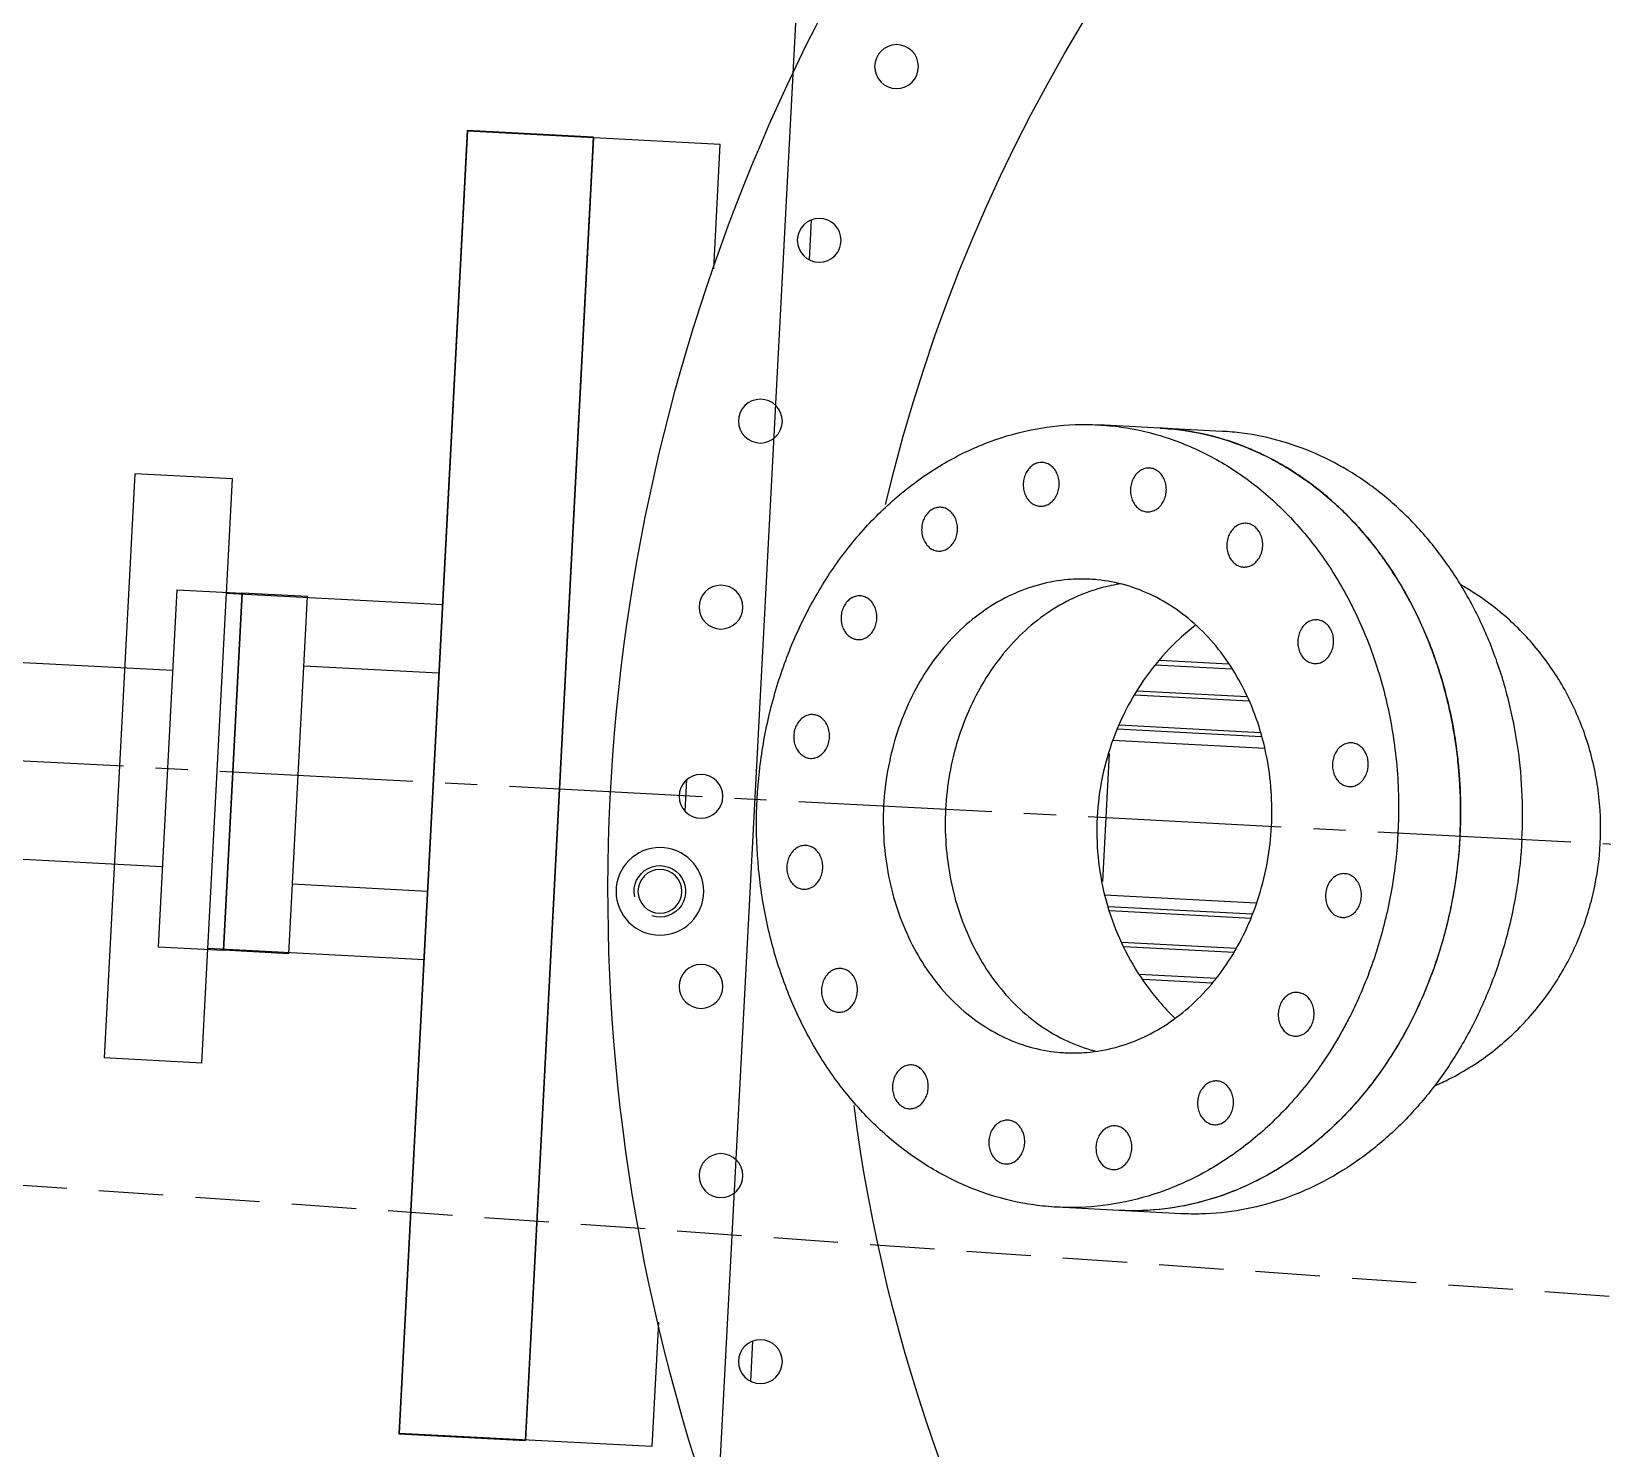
# Model space of a CAD drawing. Extents: x -50 to 48714, y -13211 to 6743.
# Drawn here: x 23704.2 to 24009.1, y -484.7 to -209.8 of the extents above; entities that cross this region are included whole.
import ezdxf

# ---------------------------------------------------------------- set-up
doc = ezdxf.new("R2010")
doc.units = 0
doc.header["$LTSCALE"] = 50
doc.linetypes.add('UE46_01$0$GESTRICHELT2', pattern=[0.375, 0.25, -0.125])
doc.linetypes.add('UE46_01$0$MITTE2', pattern=[1.125, 0.75, -0.125, 0.125, -0.125])
doc.layers.get('0').update_dxf_attribs({"linetype": 'CONTINUOUS'})
for name, color, linetype in [('UE46_01$0$BETON', 9, 'CONTINUOUS'), ('UE46_01$0$MITTE2', 5, 'UE46_01$0$MITTE2'), ('UE46_01$0$TEXT', 2, 'CONTINUOUS'), ('UE46_01$0$VERDECKT2', 7, 'UE46_01$0$GESTRICHELT2')]:
    doc.layers.add(name, color=color, linetype=linetype)
doc.styles.add('UE46_01$0$STANDARD_H15', font='isocp.shx', dxfattribs={"height": 15})

# ---------------------------------------------------------------- blocks, each defined once
blk = doc.blocks.new('UE46_01$0$GK_UE46PGM_O')
for p, q in [((409.3999999999994, 126.4999999999998), (458.4999999999991, 126.4999999999998)), ((409.3999999999994, 102.2991894234997), (409.3999999999994, 126.4995920709998)), ((433.9999999999998, 126.4999999999998), (433.9999999999998, -126.4999999999998)), ((458.4999999999991, 126.4999999999998), (458.4999999999991, -126.4999999999998)), ((390.9999999999991, 112.7706721474999), (390.9999999999991, 105.0863088870005)), ((309.2415141764991, 76.00000000000023), (333.3317245029991, 76.00000000000023)), ((500.4999999999995, -56.74999999999955), (500.4999999999995, 56.74999999999955)), ((500.4999999999995, 56.74999999999955), (519.4999999999995, 56.74999999999955)), ((519.4999999999995, 56.74999999999955), (519.4999999999995, -56.74999999999955)), ((458.4999999999991, 34.50000000000045), (500.4999999999995, 34.50000000000045)), ((318.9871616639994, 31.00000000000023), (305.6108608674992, 31.00000000000023)), ((304.9059235329992, 30), (319.8126008604993, 30)), ((301.7188164099991, 24.80000000000018), (323.0279531559995, 24.80000000000018)), ((301.3070505349992, 23.99999999999977), (323.5013633209996, 23.99999999999977)), ((298.4826071839996, 17.20000000000027), (326.4621367969994, 17.20000000000027)), ((298.7685210904999, 17.99999999999955), (326.1428547049991, 17.99999999999955)), ((297.7229363840001, 15), (327.2729957249999, 15)), ((327.8639773684995, 12.42937153799971), (327.8639773684995, -12.46443029050056)), ((409.3999999999994, -3.075498765000475), (409.3999999999994, 3.07549876549956)), ((327.2863968389993, -15), (297.8216167095002, -15)), ((326.458636724999, -17.20000000000027), (298.4522108434999, -17.20000000000027)), ((326.1441549705, -17.99999999999955), (298.681517801499, -17.99999999999955)), ((323.4847567750001, -23.99999999999977), (301.2213311154994, -23.99999999999977)), ((323.0193485654991, -24.80000000000018), (301.6237192024994, -24.80000000000018)), ((319.7822937565002, -30), (304.767440155, -30)), ((305.5854718404998, -31.00000000000023), (318.9703052015, -31.00000000000023)), ((458.4999999999991, -34.50000000000045), (500.4999999999995, -34.50000000000045)), ((500.4999999999995, -56.74999999999955), (519.4999999999995, -56.74999999999943)), ((309.2415141764991, -76.00000000000023), (333.3317245029991, -76.00000000000023)), ((409.3999999999994, -102.2991894229995), (409.3999999999994, -126.4995920709998)), ((390.9999999999991, -105.0863088865003), (390.9999999999991, -112.7706721474999)), ((409.3999999999994, -126.4999999999998), (458.4999999999991, -126.4999999999998))]:
    blk.add_line(p, q)
for centre, radius in [((376.0247738189992, 143.3746666845003), 4.25), ((389.2474219939993, 108.9284905174999), 4.25), ((398.7970292584987, 73.28887101350017), 4.25), ((404.5689681174986, 36.84628330199996), 4.25), ((406.4999999999986, 1.13686837721616e-13), 4.25), ((413.5066325114985, -18.84094424700027), 8.5), ((413.5066325114985, -18.84094424700027), 4.25), ((404.5689681174986, -36.84628330149951), 4.25), ((398.7970292584987, -73.28887101299972), 4.25), ((389.2474219939993, -108.9284905170006), 4.25)]:
    blk.add_circle(centre, radius)
for centre, radius, start, end in [((53.99999999999864, 1.13686837721616e-13), 370, 81.45067823470642, 61.97193284719486), ((53.99999999999864, 1.13686837721616e-13), 325, 10.3501359534026, 235.0113473963047), ((413.5066325114985, -18.84094424700027), 5, 344.9999999999992, 284.9999999999944), ((53.99999999999864, 1.13686837721616e-13), 325, 249.6904318962056, 349.6498640465974)]:
    blk.add_arc(centre, radius, start, end)
for points, start_tangent, end_tangent in [([(246.9859588104996, 0), (247.4768624590001, 9.525325751000082), (248.9418315619992, 18.9004314244994), (251.3577626810006, 27.97746600449955), (254.686555139499, 36.6132792320002), (258.8757118909994, 44.67167917449956), (263.8591674319991, 52.02558005099945), (269.5583296909995, 58.5590064509995), (275.8833194749991, 64.16892233849921), (282.7343879164996, 68.76685598749987), (290.0034895739996, 72.28029523849955), (297.5759863714998, 74.65383105550018), (305.3324555115, 75.85003136099999), (309.2415141764991, 75.99984513399932)], (6.123031769111886e-17, 1), (1, -6.123031769111886e-17)), ([(321.2866193394998, 75.99973844000033), (316.845358869999, 75.8063607104998), (308.0532491869994, 74.26316181400011), (299.5305327579995, 71.20817910000028), (291.4507075129991, 66.70360320749978), (283.9782553925002, 60.84113431050014), (277.2652939739996, 53.74011537050023)], (-0.9999999999999912, 1.323059043030468e-07), (-0.633687274221881, -0.7735893215972172)), ([(333.3317245029989, 75.99973844000033), (328.8904640334999, 75.8063607104998), (320.0983543504994, 74.26316181400011), (311.5756379214995, 71.20817910000028), (303.4958126759998, 66.70360320749978), (296.0233605559993, 60.84113431050014), (289.3103991369994, 53.74011537050023)], (-0.9999999999999912, 1.323059043030468e-07), (-0.633687274221881, -0.7735893215972172)), ([(300.6563200694995, 71.70575135649983), (302.0485947374996, 72.28029523849955), (305.7704456319993, 73.60157089599966)], (0.9190665777070778, 0.3941023036494459), (0.9540231148467886, 0.2997330417855723)), ([(305.7704456319993, 73.60157089599966), (308.769609129999, 74.44800788349994)], (0.9540231148425545, 0.2997330417990489), (0.9700054997375166, 0.243082970359856)), ([(308.769609129999, 74.44800788349994), (309.6210915349989, 74.65383105550018), (315.0269825540004, 75.61475143500047)], (0.9700054997482469, 0.2430829703170383), (0.992469352433865, 0.1224932017685249)), ([(315.0269825540004, 75.61475143500047), (317.1908994269993, 75.83535053249989)], (0.9924693524429862, 0.1224932016946249), (0.9967757089252092, 0.08023830816166971)), ([(317.1908994269993, 75.83535053249989), (317.3775606744989, 75.85003136099999), (321.2866193394998, 75.99984513399932)], (0.9967757089286228, 0.08023830811926146), (1, -6.123031769111886e-17)), ([(377.3530498689993, -53.74011537000001), (383.1698640499994, -45.54510265450062), (387.9721174315005, -36.42292299050041), (391.6620499829992, -26.55927764949979), (394.1645453179995, -16.15496200599978), (395.4286598490003, -5.421777922999809), (395.4286598490003, 5.421777923500031), (394.1645453179995, 16.15496200599978), (391.6620499829992, 26.55927765000001), (387.9721174315005, 36.4229229909995), (383.1698640499994, 45.54510265499971), (377.3530498689993, 53.74011537050023), (370.6400884500003, 60.84113431050014), (363.1676363299998, 66.70360320749978), (355.0878110844992, 71.20817910000028), (346.5650946555002, 74.26316181400011), (337.7729849724997, 75.8063607104998), (333.3317245029989, 75.99973844000033)], (0.6336872742239259, 0.7735893215955421), (-0.9999999999999912, 1.32309367507495e-07)), ([(292.8946358304997, 67.63627287499958), (294.7794930799996, 68.76685598749987), (297.5143617724993, 70.24096408850028)], (0.8477627520869381, 0.5303756368593686), (0.8928667637765327, 0.4503209323840296)), ([(297.5143617724993, 70.24096408850028), (300.6563200694995, 71.70575135649983)], (0.8928667637544914, 0.4503209324277317), (0.9190665777043748, 0.3941023036557493)), ([(289.8767291499994, 65.61782912449985), (292.8946358304997, 67.63627287499958)], (0.8140952664457962, 0.5807313467951838), (0.8477627520561656, 0.5303756369085558)), ([(320.4584730084994, 66.90336483849933), (321.1794937669988, 67.57876898449922), (322.0191402239993, 68.00334578000047), (322.9201918610001, 68.14816101850056)], (0.6336872743093056, 0.7735893215256031), (0.9999999992426666, 3.891872137622406e-05)), ([(322.9201918610001, 68.14816101850056), (323.8212434979991, 68.00334578000047), (324.6608899549997, 67.57876898449922), (325.3819107139993, 66.90336483849933), (325.9351694005004, 66.02316101849965), (326.2829623509992, 64.99814195999988), (326.4015880494994, 63.89816101849988), (326.2829623509992, 62.79818007699987), (325.9351694005004, 61.7731610185001), (325.3819107139993, 60.89295719850043)], (0.9999999992426675, 3.891869892377498e-05), (-0.633687274221821, -0.7735893215972662)), ([(341.2815382924996, 66.90336483849933), (342.0025590509999, 67.57876898449922), (342.8422055079996, 68.00334578000047), (343.7432571449995, 68.14816101850056)], (0.6336872743093056, 0.7735893215256031), (0.9999999992426666, 3.891872137622406e-05)), ([(343.7432571449995, 68.14816101850056), (344.6443087820003, 68.00334578000047), (345.483955238999, 67.57876898449922), (346.2049759974993, 66.90336483849933), (346.7582346844997, 66.02316101849965), (347.1060276345002, 64.99814195999988), (347.2246533329994, 63.89816101849988), (347.1060276345002, 62.79818007699987), (346.7582346844997, 61.7731610185001), (346.2049759974993, 60.89295719850043)], (0.9999999992426675, 3.891869892377498e-05), (-0.633687274221821, -0.7735893215972662)), ([(285.6124343709994, 62.28468500400027), (287.9284246385, 64.16892233849921), (289.8767291499994, 65.61782912449985)], (0.7605865088733565, 0.64923659979998), (0.8140952664153501, 0.5807313468378645)), ([(322.9201918610001, 59.6481610184992), (322.0191402239993, 59.79297625699928), (321.1794937669988, 60.21755305250053), (320.4584730084994, 60.89295719850043), (319.9052143214999, 61.7731610185001), (319.5574213714995, 62.79818007699987), (319.4387956729993, 63.89816101849988), (319.5574213714995, 64.99814195999988), (319.9052143214999, 66.02316101849965), (320.4584730084994, 66.90336483849933)], (-0.9999999992426675, -3.891869892377498e-05), (0.633687274221821, 0.7735893215972662)), ([(343.7432571449995, 59.6481610184992), (342.8422055079996, 59.79297625699928), (342.0025590509999, 60.21755305250053), (341.2815382924996, 60.89295719850043), (340.7282796054992, 61.7731610185001), (340.3804866549985, 62.79818007699987), (340.2618609569995, 63.89816101849988), (340.3804866549985, 64.99814195999988), (340.7282796054992, 66.02316101849965), (341.2815382924996, 66.90336483849933)], (-0.9999999992426675, -3.891869892377498e-05), (0.633687274221821, 0.7735893215972662)), ([(282.8856586500001, 59.8194246489993), (285.6124343709994, 62.28468500400027)], (0.7225897772080293, 0.6912770890709822), (0.7605865088885931, 0.6492365997821303)), ([(278.906347899499, 55.6714106109996), (281.6034348544995, 58.5590064509995), (282.8856586500001, 59.8194246489993)], (0.6612369038596546, 0.7501771503945571), (0.7225897772196908, 0.6912770890587926)), ([(301.2204691884995, 57.17544906199919), (301.9414899469998, 57.85085320800022), (302.7811364039994, 58.27543000350033), (303.6821880409993, 58.4202452415002)], (0.6336872743093056, 0.7735893215256031), (0.9999999992426666, 3.891872137622406e-05)), ([(303.6821880409993, 58.4202452415002), (304.5832396779992, 58.27543000350033), (305.4228861355, 57.85085320800022), (306.1439068939985, 57.17544906199919), (306.6971655809998, 56.29524524149929), (307.0449585309993, 55.27022618349974), (307.1635842294995, 54.17024524149952), (307.0449585309993, 53.07026429999951), (306.6971655809998, 52.04524524149974), (306.1439068939985, 51.16504142150006)], (0.9999999992426675, 3.891869892377498e-05), (-0.633687274221821, -0.7735893215972662)), ([(325.3819107139993, 60.89295719850043), (324.6608899549997, 60.21755305250053), (323.8212434979991, 59.79297625699928), (322.9201918610001, 59.6481610184992)], (-0.6336872743093056, -0.7735893215256031), (-0.9999999992426666, -3.891872137622406e-05)), ([(346.2049759974993, 60.89295719850043), (345.483955238999, 60.21755305250053), (344.6443087820003, 59.79297625699928), (343.7432571449995, 59.6481610184992)], (-0.6336872743093056, -0.7735893215256031), (-0.9999999992426666, -3.891872137622406e-05)), ([(360.5195421119993, 57.17544906199919), (361.2405628709998, 57.85085320800022), (362.0802093279995, 58.27543000350033), (362.9812609649994, 58.4202452415002)], (0.6336872743093056, 0.7735893215256031), (0.9999999992426666, 3.891872137622406e-05)), ([(362.9812609649994, 58.4202452415002), (363.8823126020002, 58.27543000350033), (364.7219590589998, 57.85085320800022), (365.4429798175001, 57.17544906199919), (365.9962385044987, 56.29524524149929), (366.3440314544991, 55.27022618349974), (366.4626571529993, 54.17024524149952), (366.3440314544991, 53.07026429999951), (365.9962385044987, 52.04524524149974), (365.4429798175001, 51.16504142150006)], (0.9999999992426675, 3.891869892377498e-05), (-0.633687274221821, -0.7735893215972662)), ([(277.2633097904995, 53.73767283349935), (278.906347899499, 55.6714106109996)], (0.6336559399613257, 0.7736149880604232), (0.6612369039209344, 0.7501771503405426)), ([(303.6821880409993, 49.92024524149997), (302.7811364039994, 50.06506048000006), (301.9414899469998, 50.48963727550017), (301.2204691884995, 51.16504142150006), (300.6672105014991, 52.04524524149974), (300.3194175515005, 53.07026429999951), (300.2007918530003, 54.17024524149952), (300.3194175515005, 55.27022618349974), (300.6672105014991, 56.29524524149929), (301.2204691884995, 57.17544906199919)], (-0.9999999992426675, -3.891869892377498e-05), (0.633687274221821, 0.7735893215972662)), ([(362.9812609649994, 49.92024524149997), (362.0802093279995, 50.06506048000006), (361.2405628709998, 50.48963727550017), (360.5195421119993, 51.16504142150006), (359.9662834254991, 52.04524524149974), (359.6184904749994, 53.07026429999951), (359.4998647765001, 54.17024524149952), (359.6184904749994, 55.27022618349974), (359.9662834254991, 56.29524524149929), (360.5195421119993, 57.17544906199919)], (-0.9999999992426675, -3.891869892377498e-05), (0.633687274221821, 0.7735893215972662)), ([(277.2652939739996, 53.74011537050023), (271.4484797925002, 45.54510265499971), (266.646226411, 36.4229229909995), (264.8070633229995, 31.96966604700037)], (-0.6336872742204784, -0.773589321598366), (-0.3550698638639847, -0.9348397679686137)), ([(272.7622382994991, 47.61237522199963), (275.9042725949998, 52.02558005099945), (276.6283139474986, 52.95107608999956)], (0.5499083852651149, 0.835224980358654), (0.6226041937261997, 0.782536911560438)), ([(276.6283139474986, 52.95107608999956), (277.2633097904995, 53.73767283349935)], (0.6226041937642253, 0.782536911530184), (0.6336559400324989, 0.7736149880021264)), ([(289.3103991369994, 53.74011537050023), (283.4935849559993, 45.54510265499971), (278.6913315744991, 36.4229229909995), (276.8521684859993, 31.96966604700037)], (-0.6336872742204784, -0.773589321598366), (-0.3550698638639847, -0.9348397679686137)), ([(306.1439068939985, 51.16504142150006), (305.4228861355, 50.48963727550017), (304.5832396779992, 50.06506048000006), (303.6821880409993, 49.92024524149997)], (-0.6336872743093056, -0.7735893215256031), (-0.9999999992426666, -3.891872137622406e-05)), ([(365.4429798175001, 51.16504142150006), (364.7219590589998, 50.48963727550017), (363.8823126020002, 50.06506048000006), (362.9812609649994, 49.92024524149997)], (-0.6336872743093056, -0.7735893215256031), (-0.9999999992426666, -3.891872137622406e-05)), ([(231.7635351274998, 0), (232.717603805499, 10.26290084000038), (235.3267438564985, 19.58339600849968), (239.3223262979996, 27.95542605700007), (244.6196216474996, 35.45250184649944), (251.1824255624992, 41.98880609299977), (259.1362297424998, 47.47204307200036), (261.3842244385, 48.6598055114996)], (6.123031769111886e-17, 1), (0.8954037643010277, 0.4452550941601342)), ([(271.1993051289996, 45.13590054899964), (272.7622382994991, 47.61237522199963)], (0.5174376530235013, 0.8557209096624498), (0.549908385244701, 0.8352249803720945)), ([(306.6872380974996, 32.52691193500027), (310.9559896309997, 37.01149786950054), (315.7245781074994, 40.66930810149984), (320.886481138999, 43.41863319449999), (326.3263903419997, 45.19805776900057), (331.9227871344997, 45.96783242049924), (333.3297505474989, 45.99989306649945)], (0.6336872742225999, 0.7735893215966283), (0.9999999993359469, -3.644319200700688e-05)), ([(333.3297505474989, 45.99989306649945), (337.5506572595, 45.71076165550039), (343.0842833984993, 44.43258800949934), (348.4000534869997, 42.16186376999985), (353.3792220059991, 38.9493131644997), (357.910562558, 34.86669926499985), (361.8928524834996, 30.00522091899938), (365.2371340054992, 24.47347551999997), (367.8687014014999, 18.39503311899989), (369.7287698039995, 11.90567607500043), (370.7757883589998, 5.150365900999532), (370.9863684015004, -1.719994936499916), (370.3558059219999, -8.551933929500137), (368.8981866444997, -15.19283684949983), (366.6460713739993, -21.49435690050041), (363.6497686449989, -27.31572853600028), (359.9762109085, -32.52691193450005)], (0.999999999335947, -3.644318893288105e-05), (-0.6336872742246226, -0.7735893215949714)), ([(266.6856692089991, 36.51096719449924), (266.7316603024997, 36.6132792320002), (270.9208170544994, 44.67167917449956), (271.1993051289996, 45.13590054899964)], (0.4093782107716792, 0.9123647738406928), (0.5174376529715636, 0.8557209096938556)), ([(327.2239011674997, 45.4252647520002), (331.0391782349993, 44.43258800949934), (336.3549483234997, 42.16186376999985), (341.3341168425, 38.9493131644997), (345.8654573945, 34.86669926499985), (349.8477473200005, 30.00522091899938), (353.1920288419992, 24.47347551999997), (355.823596237999, 18.39503311899989), (357.6836646404995, 11.90567607500043), (358.7306831954998, 5.150365900999532), (358.9412632384997, -1.719994936499916), (358.3107007590002, -8.551933929500137), (356.8530814809988, -15.19283684949983), (354.6009662104993, -21.49435690050041), (351.6046634814998, -27.31572853600028), (347.9311057454993, -32.52691193450005)], (0.9815366525394497, -0.191274148074568), (-0.6336872742257564, -0.7735893215940426)), ([(286.496338520999, 39.20060450150004), (287.2173592794993, 39.87600864749993), (288.0570057369991, 40.30058544300005), (288.958057374, 40.44540068150013)], (0.6336872743093056, 0.7735893215256031), (0.9999999992426666, 3.891872137622406e-05)), ([(288.958057374, 40.44540068150013), (289.859109010999, 40.30058544300005), (290.6987554679995, 39.87600864749993), (291.4197762264998, 39.20060450150004), (291.9730349135002, 38.32040068150036), (292.3208278634988, 37.29538162299946), (292.439453561999, 36.19540068149945), (292.3208278634988, 35.09541973999944), (291.9730349135002, 34.07040068149968), (291.4197762264998, 33.1901968615)], (0.9999999992426675, 3.891869892377498e-05), (-0.633687274221821, -0.7735893215972662)), ([(375.2436727794998, 39.20060450150004), (375.9646935380001, 39.87600864749993), (376.8043399949997, 40.30058544300005), (377.7053916324999, 40.44540068150013)], (0.6336872743093056, 0.7735893215256031), (0.9999999992426666, 3.891872137622406e-05)), ([(377.7053916324999, 40.44540068150013), (378.6064432694989, 40.30058544300005), (379.4460897264994, 39.87600864749993), (380.1671104849997, 39.20060450150004), (380.7203691719992, 38.32040068150036), (381.0681621219996, 37.29538162299946), (381.1867878204998, 36.19540068149945), (381.0681621219996, 35.09541973999944), (380.7203691719992, 34.07040068149968), (380.1671104849997, 33.1901968615)], (0.9999999992426675, 3.891869892377498e-05), (-0.633687274221821, -0.7735893215972662)), ([(288.958057374, 31.9454006814999), (288.0570057369991, 32.09021591949977), (287.2173592794993, 32.51479271550011), (286.496338520999, 33.1901968615), (285.9430798339995, 34.07040068149968), (285.595286884, 35.09541973999944), (285.4766611854998, 36.19540068149945), (285.595286884, 37.29538162299946), (285.9430798339995, 38.32040068150036), (286.496338520999, 39.20060450150004)], (-0.9999999992426675, -3.891869892377498e-05), (0.633687274221821, 0.7735893215972662)), ([(312.4310978544995, 38.18192658899989), (315.3609829034999, 35.39302952400021), (320.300730086999, 29.40864302500017), (324.2596512864998, 22.71859453599973), (327.1817365374995, 15.3969555865001), (328.9464839064999, 7.720727626499411), (329.5247501399995, 0)], (0.7522409987908525, -0.6588880631322294), (-6.123031769111886e-17, -1)), ([(377.7053916324999, 31.9454006814999), (376.8043399949997, 32.09021591949977), (375.9646935380001, 32.51479271550011), (375.2436727794998, 33.1901968615), (374.6904140924994, 34.07040068149968), (374.342621142499, 35.09541973999944), (374.2239954439997, 36.19540068149945), (374.342621142499, 37.29538162299946), (374.6904140924994, 38.32040068150036), (375.2436727794998, 39.20060450150004)], (-0.9999999992426675, -3.891869892377498e-05), (0.633687274221821, 0.7735893215972662)), ([(264.8067571264996, 31.96894214499935), (266.1914789050002, 35.38731415149982)], (0.3550589837607672, 0.9348439003656018), (0.3957968590513879, 0.9183380893576482)), ([(266.1914789050002, 35.38731415149982), (266.6856692089991, 36.51096719449924)], (0.39579685911912, 0.9183380893284562), (0.4093782106503122, 0.9123647738951502)), ([(264.8070633229995, 31.96966604700037), (262.9562938599997, 26.55927765000001), (260.4537985244992, 16.15496200599978), (259.9158680994992, 12.76785429899974)], (-0.355069863857485, -0.9348397679710824), (-0.1382639756353827, -0.9903954124699378)), ([(263.1583181239998, 27.21135722350027), (263.4028678444997, 27.97746600449955), (264.8067571264996, 31.96894214499935)], (0.2996808196461676, 0.9540395203219841), (0.3550589837747684, 0.9348439003602843)), ([(276.8521684859993, 31.96966604700037), (275.0013990229986, 26.55927765000001), (272.4989036879992, 16.15496200599978), (271.5834188805006, 9.682137692999504)], (-0.3550698638496414, -0.9348397679740615), (-0.1046337957995031, -0.9945108188333538)), ([(291.4197762264998, 33.1901968615), (290.6987554679995, 32.51479271550011), (289.859109010999, 32.09021591949977), (288.958057374, 31.9454006814999)], (-0.6336872743093056, -0.7735893215256031), (-0.9999999992426666, -3.891872137622406e-05)), ([(333.3336984584989, -45.99989306600037), (329.1127917464996, -45.71076165500017), (323.5791656079996, -44.43258800900026), (318.2633955189999, -42.16186376999985), (313.2842269999987, -38.94931316450084), (308.7528864479996, -34.86669926450077), (304.7705965230002, -30.0052209185003), (301.4263150004995, -24.47347551949974), (298.7947476049999, -18.39503311849967), (296.9346792019992, -11.90567607450021), (295.8876606474992, -5.150365900500447), (295.6770806044992, 1.719994937000138), (296.3076430839997, 8.551933929500137), (297.7652623620002, 15.19283685000005), (300.0173776319994, 21.49435690099949), (303.0136803609989, 27.3157285365005), (306.6872380974996, 32.52691193500027)], (-0.999999999335947, 3.644318893288105e-05), (0.6336872742246226, 0.7735893215949714)), ([(380.1671104849997, 33.1901968615), (379.4460897264994, 32.51479271550011), (378.6064432694989, 32.09021591949977), (377.7053916324999, 31.9454006814999)], (-0.6336872743093056, -0.7735893215256031), (-0.9999999992426666, -3.891872137622406e-05)), ([(262.1883353239996, 23.89561999900025), (263.1583181239998, 27.21135722350027)], (0.2618466207676774, 0.9651095001048058), (0.2996808196055359, 0.9540395203347473)), ([(260.6852784045, 17.40336468899955), (260.9869367255001, 18.9004314244994), (262.1883353239996, 23.89561999900025)], (0.18922975371406, 0.9819328390013832), (0.2618466207067375, 0.9651095001213398)), ([(260.016179587999, 13.46688485799973), (260.6852784045, 17.40336468899955)], (0.1459028043855685, 0.9892989293800064), (0.1892297536786629, 0.9819328390082046)), ([(280.9894152785005, 8.460134479499857), (280.0883636414997, 8.604949717999943), (279.2487171844991, 9.029526513500059), (278.5276964259997, 9.70493065949995), (277.9744377390002, 10.58513447949963), (277.6266447889998, 11.61015353799939), (277.5080190904996, 12.71013447950054), (277.6266447889998, 13.81011542149963), (277.9744377390002, 14.83513447949917), (278.5276964259997, 15.71533829949999)], (-0.9999999992426675, -3.891869892377498e-05), (0.633687274221821, 0.7735893215972662)), ([(278.5276964259997, 15.71533829949999), (279.2487171844991, 16.39074244549988), (280.0883636414997, 16.81531924150022), (280.9894152785005, 16.96013447950008)], (0.6336872743093056, 0.7735893215256031), (0.9999999992426666, 3.891872137622406e-05)), ([(280.9894152785005, 16.96013447950008), (281.8904669154995, 16.81531924150022), (282.7301133725, 16.39074244549988), (283.4511341314997, 15.71533829949999), (284.0043928184991, 14.83513447949917), (284.3521857684996, 13.81011542149963), (284.4708114669997, 12.71013447950054), (284.3521857684996, 11.61015353799939), (284.0043928184991, 10.58513447949963), (283.4511341314997, 9.70493065949995)], (0.9999999992426675, 3.891869892377498e-05), (-0.633687274221821, -0.7735893215972662)), ([(385.6740337274991, 8.460134479499857), (384.7729820905001, 8.604949717999943), (383.9333356334996, 9.029526513500059), (383.2123148750002, 9.70493065949995), (382.6590561879989, 10.58513447949963), (382.3112632375, 11.61015353799939), (382.192637538999, 12.71013447950054), (382.3112632375, 13.81011542149963), (382.6590561879989, 14.83513447949917), (383.2123148750002, 15.71533829949999)], (-0.9999999992426675, -3.891869892377498e-05), (0.633687274221821, 0.7735893215972662)), ([(383.2123148750002, 15.71533829949999), (383.9333356334996, 16.39074244549988), (384.7729820905001, 16.81531924150022), (385.6740337274991, 16.96013447950008)], (0.6336872743093056, 0.7735893215256031), (0.9999999992426666, 3.891872137622406e-05)), ([(385.6740337274991, 16.96013447950008), (386.5750853645, 16.81531924150022), (387.4147318215005, 16.39074244549988), (388.135752579999, 15.71533829949999), (388.6890112669994, 14.83513447949917), (389.0368042169998, 13.81011542149963), (389.1554299155, 12.71013447950054), (389.0368042169998, 11.61015353799939), (388.6890112669994, 10.58513447949963), (388.135752579999, 9.70493065949995)], (0.9999999992426675, 3.891869892377498e-05), (-0.633687274221821, -0.7735893215972662)), ([(259.9158680994992, 12.76785429899974), (259.1896839935002, 5.421777923500031), (259.1896839935002, -5.421777922999809), (259.9158642274992, -12.7678548785002)], (-0.1382639756322672, -0.990395412470373), (0.1382642542307762, -0.9903953735766374)), ([(259.3151928039993, 7.252476823999814), (259.5219676224992, 9.525325751000082), (259.9176322709995, 12.7806511154995)], (0.07828216677524019, 0.996931242546332), (0.1383927388176784, 0.9903774279750838)), ([(259.9176322709995, 12.7806511154995), (260.016179587999, 13.46688485799973)], (0.1383927391613783, 0.9903774279270559), (0.1459028043370568, 0.9892989293871608)), ([(271.5834188805006, 9.682137692999504), (271.2347891569993, 5.421777923500031), (271.2347891569993, -5.421777922999809), (272.4989036879992, -16.15496200599978), (275.0013990229986, -26.55927764949979), (276.8521360919999, -31.96967812399976)], (-0.1046337957993473, -0.9945108188333702), (0.3550686452153902, -0.9348402308335405)), ([(283.4511341314997, 9.70493065949995), (282.7301133725, 9.029526513500059), (281.8904669154995, 8.604949717999943), (280.9894152785005, 8.460134479499857)], (-0.6336872743093056, -0.7735893215256031), (-0.9999999992426666, -3.891872137622406e-05)), ([(388.135752579999, 9.70493065949995), (387.4147318215005, 9.029526513500059), (386.5750853645, 8.604949717999943), (385.6740337274991, 8.460134479499857)], (-0.6336872743093056, -0.7735893215256031), (-0.9999999992426666, -3.891872137622406e-05)), ([(259.0822678439995, 3.081379437999203), (259.3151928039993, 7.252476823999814)], (0.03322678862250938, 0.9994478378173798), (0.0782821666855203, 0.9969312425533773)), ([(259.0310639734994, 0), (259.0822678439995, 3.081379437999203)], (6.123031769111886e-17, 1), (0.03322678863507246, 0.9994478378169621)), ([(261.3300530049987, -48.63276611800075), (258.6214026904995, -47.17971253100018), (250.4826537385002, -41.39387684949952), (243.8822017349989, -34.55832822150001), (238.6870394459988, -26.8419804540008), (234.9234421129991, -18.47846974750041), (232.5776198734989, -9.486519948500245), (231.7635351274998, 0)], (-0.8948805002103012, 0.4463058260244443), (6.123031769111886e-17, 1)), ([(259.0310639734994, 0), (259.0822678439995, -3.081379437500118)], (-6.123031769111886e-17, -1), (0.03322678863507234, -0.9994478378169621)), ([(329.5247501399995, 0), (328.9502441119998, -7.695735867999929), (327.2353233029994, -15.22421204300031), (324.412280224999, -22.40566035500024), (320.5296456444989, -29.07960292749976), (315.6358908334992, -35.1064795169998), (312.4178549564999, -38.19352638299961)], (-6.123031769111886e-17, -1), (-0.7524732210080973, -0.6586228447796958)), ([(246.9859588104996, 0), (247.4768624590001, -9.52532575049986), (248.9418315619992, -18.90043142450054), (251.3577626810006, -27.97746600400046), (254.686555139499, -36.61327923149997), (258.8757118909994, -44.67167917400047), (263.8591674319991, -52.02558005050037), (269.5583296909995, -58.55900645050042), (275.8833194749991, -64.16892233800013), (282.7343879164996, -68.76685598700078), (290.0034895739996, -72.28029523800046), (297.5759863714998, -74.65383105499996), (305.3324555115, -75.85003136049977), (309.2415141764991, -75.99984513350023)], (-6.123031769111886e-17, -1), (1, -6.123031769111886e-17)), ([(259.0822678439995, -3.081379437500118), (259.5219676224992, -9.52532575049986), (259.9176322709995, -12.78065111500041)], (0.03322678863286983, -0.9994478378170352), (0.1383927388121289, -0.990377427975859)), ([(278.5276964259997, -9.704930658999729), (279.2487171844991, -9.029526512999837), (280.0883636414997, -8.604949717499721), (280.9894152785005, -8.460134479000772)], (0.6336872743093056, 0.7735893215256031), (0.9999999992426666, 3.891872137622406e-05)), ([(280.9894152785005, -8.460134479000772), (281.8904669154995, -8.604949717499721), (282.7301133725, -9.029526512999837), (283.4511341314997, -9.704930658999729), (284.0043928184991, -10.58513447900054), (284.3521857684996, -11.61015353750031), (284.4708114669997, -12.71013447900032), (284.3521857684996, -13.81011542100055), (284.0043928184991, -14.83513447900009), (283.4511341314997, -15.71533829899977)], (0.9999999992426675, 3.891869892377498e-05), (-0.633687274221821, -0.7735893215972662)), ([(383.2123148750002, -9.704930658999729), (383.9333356334996, -9.029526512999837), (384.7729820905001, -8.604949717499721), (385.6740337274991, -8.460134479000772)], (0.6336872743093056, 0.7735893215256031), (0.9999999992426666, 3.891872137622406e-05)), ([(385.6740337274991, -8.460134479000772), (386.5750853645, -8.604949717499721), (387.4147318215005, -9.029526512999837), (388.135752579999, -9.704930658999729), (388.6890112669994, -10.58513447900054), (389.0368042169998, -11.61015353750031), (389.1554299155, -12.71013447900032), (389.0368042169998, -13.81011542100055), (388.6890112669994, -14.83513447900009), (388.135752579999, -15.71533829899977)], (0.9999999992426675, 3.891869892377498e-05), (-0.633687274221821, -0.7735893215972662)), ([(280.9894152785005, -16.96013447899986), (280.0883636414997, -16.815319241), (279.2487171844991, -16.3907424450008), (278.5276964259997, -15.71533829899977), (277.9744377390002, -14.83513447900009), (277.6266447889998, -13.81011542100055), (277.5080190904996, -12.71013447900032), (277.6266447889998, -11.61015353750031), (277.9744377390002, -10.58513447900054), (278.5276964259997, -9.704930658999729)], (-0.9999999992426675, -3.891869892377498e-05), (0.633687274221821, 0.7735893215972662)), ([(385.6740337274991, -16.96013447899986), (384.7729820905001, -16.815319241), (383.9333356334996, -16.3907424450008), (383.2123148750002, -15.71533829899977), (382.6590561879989, -14.83513447900009), (382.3112632375, -13.81011542100055), (382.192637538999, -12.71013447900032), (382.3112632375, -11.61015353750031), (382.6590561879989, -10.58513447900054), (383.2123148750002, -9.704930658999729)], (-0.9999999992426675, -3.891869892377498e-05), (0.633687274221821, 0.7735893215972662)), ([(259.9158642274992, -12.7678548785002), (260.4537985244992, -16.15496200599978), (262.9562938599997, -26.55927764949979), (264.807030928499, -31.96967812399976)], (0.1382642542087166, -0.9903953735797171), (0.3550686452122508, -0.9348402308347329)), ([(259.9176322709995, -12.78065111500041), (260.9869367255001, -18.90043142450054), (263.4028678444997, -27.97746600400046), (264.8067571264996, -31.96894214450026)], (0.1383927388022431, -0.9903774279772405), (0.3550589837914813, -0.9348439003539364)), ([(283.4511341314997, -15.71533829899977), (282.7301133725, -16.3907424450008), (281.8904669154995, -16.815319241), (280.9894152785005, -16.96013447899986)], (-0.6336872743093056, -0.7735893215256031), (-0.9999999992426666, -3.891872137622406e-05)), ([(388.135752579999, -15.71533829899977), (387.4147318215005, -16.3907424450008), (386.5750853645, -16.815319241), (385.6740337274991, -16.96013447899986)], (-0.6336872743093056, -0.7735893215256031), (-0.9999999992426666, -3.891872137622406e-05)), ([(264.8067571264996, -31.96894214450026), (266.7316603024997, -36.61327923149997), (270.9208170544994, -44.67167917400047), (275.9042725949998, -52.02558005050037), (281.6034348544995, -58.55900645050042), (287.9284246385, -64.16892233800013), (294.7794930799996, -68.76685598700078), (302.0485947374996, -72.28029523800046), (309.6210915349989, -74.65383105499996), (317.1908994269993, -75.83535053199967)], (0.3550589837864279, -0.9348439003558557), (0.9967757089276187, -0.08023830813173684)), ([(264.807030928499, -31.96967812399976), (266.646226411, -36.42292299050041), (271.4484797925002, -45.54510265450062), (277.2652939739996, -53.74011537000001), (283.9782553925002, -60.84113430999992), (291.4507075129991, -66.70360320699956), (299.5305327579995, -71.20817910000028), (308.0532491869994, -74.26316181349989), (316.845358869999, -75.80636071000072), (321.2866193394998, -75.9997384395001)], (0.3550686452093768, -0.9348402308358246), (0.9999999999999912, -1.323064101846148e-07)), ([(276.8521360919999, -31.96967812399976), (278.6913315744991, -36.42292299050041), (279.8672493594991, -38.9368624245003)], (0.3550686451873581, -0.9348402308441877), (0.4390549447886435, -0.8984602136191904)), ([(288.958057374, -40.44540068099991), (288.0570057369991, -40.30058544249982), (287.2173592794993, -39.87600864699971), (286.496338520999, -39.20060450099982), (285.9430798339995, -38.32040068100014), (285.595286884, -37.29538162250037), (285.4766611854998, -36.19540068100036), (285.595286884, -35.09541973950036), (285.9430798339995, -34.07040068100059), (286.496338520999, -33.19019686099978)], (-0.9999999992426675, -3.891869892377498e-05), (0.633687274221821, 0.7735893215972662)), ([(286.496338520999, -33.19019686099978), (287.2173592794993, -32.51479271499988), (288.0570057369991, -32.09021591949977), (288.958057374, -31.94540068099968)], (0.6336872743093056, 0.7735893215256031), (0.9999999992426666, 3.891872137622406e-05)), ([(288.958057374, -31.94540068099968), (289.859109010999, -32.09021591949977), (290.6987554679995, -32.51479271499988), (291.4197762264998, -33.19019686099978), (291.9730349135002, -34.07040068100059), (292.3208278634988, -35.09541973950036), (292.439453561999, -36.19540068100036), (292.3208278634988, -37.29538162250037), (291.9730349135002, -38.32040068100014), (291.4197762264998, -39.20060450099982)], (0.9999999992426675, 3.891869892377498e-05), (-0.633687274221821, -0.7735893215972662)), ([(347.9311057454993, -32.52691193450005), (343.662354211499, -37.01149786900032), (338.8937657354995, -40.66930810100075), (333.7318627039999, -43.41863319399977), (328.2919535004999, -45.19805776850035), (327.4285434509998, -45.38475275550013)], (-0.6336872742314491, -0.7735893215893793), (-0.9802817470953882, -0.1976048995131795)), ([(359.9762109085, -32.52691193450005), (355.7074593749999, -37.01149786900032), (350.9388708989995, -40.66930810100075), (345.7769678669997, -43.41863319399977), (340.3370586639999, -45.19805776850035), (334.740661871499, -45.96783242000015), (333.3336984584989, -45.99989306600037)], (-0.6336872742225999, -0.7735893215966283), (-0.9999999993359469, 3.644319200700688e-05)), ([(377.7053916324999, -40.44540068099991), (376.8043399949997, -40.30058544249982), (375.9646935380001, -39.87600864699971), (375.2436727794998, -39.20060450099982), (374.6904140924994, -38.32040068100014), (374.342621142499, -37.29538162250037), (374.2239954439997, -36.19540068100036), (374.342621142499, -35.09541973950036), (374.6904140924994, -34.07040068100059), (375.2436727794998, -33.19019686099978)], (-0.9999999992426675, -3.891869892377498e-05), (0.633687274221821, 0.7735893215972662)), ([(375.2436727794998, -33.19019686099978), (375.9646935380001, -32.51479271499988), (376.8043399949997, -32.09021591949977), (377.7053916324999, -31.94540068099968)], (0.6336872743093056, 0.7735893215256031), (0.9999999992426666, 3.891872137622406e-05)), ([(377.7053916324999, -31.94540068099968), (378.6064432694989, -32.09021591949977), (379.4460897264994, -32.51479271499988), (380.1671104849997, -33.19019686099978), (380.7203691719992, -34.07040068100059), (381.0681621219996, -35.09541973950036), (381.1867878204998, -36.19540068100036), (381.0681621219996, -37.29538162250037), (380.7203691719992, -38.32040068100014), (380.1671104849997, -39.20060450099982)], (0.9999999992426675, 3.891869892377498e-05), (-0.633687274221821, -0.7735893215972662)), ([(279.8672493594991, -38.9368624245003), (283.4935849559993, -45.54510265450062), (289.3103991369994, -53.74011537000001), (296.0233605559993, -60.84113430999992), (303.4958126759998, -66.70360320699956), (311.5756379214995, -71.20817910000028), (320.0983543504994, -74.26316181349989), (328.8904640334999, -75.80636071000072), (333.3317245029989, -75.9997384395001)], (0.4390549447761771, -0.8984602136252824), (0.9999999999999912, -1.323048016481346e-07)), ([(291.4197762264998, -39.20060450099982), (290.6987554679995, -39.87600864699971), (289.859109010999, -40.30058544249982), (288.958057374, -40.44540068099991)], (-0.6336872743093056, -0.7735893215256031), (-0.9999999992426666, -3.891872137622406e-05)), ([(380.1671104849997, -39.20060450099982), (379.4460897264994, -39.87600864699971), (378.6064432694989, -40.30058544249982), (377.7053916324999, -40.44540068099991)], (-0.6336872743093056, -0.7735893215256031), (-0.9999999992426666, -3.891872137622406e-05)), ([(303.6821880409993, -58.4202452415002), (302.7811364039994, -58.27543000300011), (301.9414899469998, -57.85085320749999), (301.2204691884995, -57.1754490615001), (300.6672105014991, -56.29524524150042), (300.3194175515005, -55.27022618299952), (300.2007918530003, -54.17024524150065), (300.3194175515005, -53.07026429950042), (300.6672105014991, -52.04524524149974), (301.2204691884995, -51.16504142099984)], (-0.9999999992426675, -3.891869892377498e-05), (0.633687274221821, 0.7735893215972662)), ([(301.2204691884995, -51.16504142099984), (301.9414899469998, -50.48963727499995), (302.7811364039994, -50.06506047949983), (303.6821880409993, -49.92024524149997)], (0.6336872743093056, 0.7735893215256031), (0.9999999992426666, 3.891872137622406e-05)), ([(303.6821880409993, -49.92024524149997), (304.5832396779992, -50.06506047949983), (305.4228861355, -50.48963727499995), (306.1439068939985, -51.16504142099984), (306.6971655809998, -52.04524524149974), (307.0449585309993, -53.07026429950042), (307.1635842294995, -54.17024524150065), (307.0449585309993, -55.27022618299952), (306.6971655809998, -56.29524524150042), (306.1439068939985, -57.1754490615001)], (0.9999999992426675, 3.891869892377498e-05), (-0.633687274221821, -0.7735893215972662)), ([(362.9812609649994, -58.4202452415002), (362.0802093279995, -58.27543000300011), (361.2405628709998, -57.85085320749999), (360.5195421119993, -57.1754490615001), (359.9662834254991, -56.29524524150042), (359.6184904749994, -55.27022618299952), (359.4998647765001, -54.17024524150065), (359.6184904749994, -53.07026429950042), (359.9662834254991, -52.04524524149974), (360.5195421119993, -51.16504142099984)], (-0.9999999992426675, -3.891869892377498e-05), (0.633687274221821, 0.7735893215972662)), ([(360.5195421119993, -51.16504142099984), (361.2405628709998, -50.48963727499995), (362.0802093279995, -50.06506047949983), (362.9812609649994, -49.92024524149997)], (0.6336872743093056, 0.7735893215256031), (0.9999999992426666, 3.891872137622406e-05)), ([(362.9812609649994, -49.92024524149997), (363.8823126020002, -50.06506047949983), (364.7219590589998, -50.48963727499995), (365.4429798175001, -51.16504142099984), (365.9962385044987, -52.04524524149974), (366.3440314544991, -53.07026429950042), (366.4626571529993, -54.17024524150065), (366.3440314544991, -55.27022618299952), (365.9962385044987, -56.29524524150042), (365.4429798175001, -57.1754490615001)], (0.9999999992426675, 3.891869892377498e-05), (-0.633687274221821, -0.7735893215972662)), ([(333.3317245029989, -75.9997384395001), (337.7729849724997, -75.80636071000072), (346.5650946555002, -74.26316181349989), (355.0878110844992, -71.20817910000028), (363.1676363299998, -66.70360320699956), (370.6400884500003, -60.84113430999992), (377.3530498689993, -53.74011537000001)], (0.9999999999999912, -1.323059043030468e-07), (0.633687274221881, 0.7735893215972172)), ([(306.1439068939985, -57.1754490615001), (305.4228861355, -57.85085320749999), (304.5832396779992, -58.27543000300011), (303.6821880409993, -58.4202452415002)], (-0.6336872743093056, -0.7735893215256031), (-0.9999999992426666, -3.891872137622406e-05)), ([(365.4429798175001, -57.1754490615001), (364.7219590589998, -57.85085320749999), (363.8823126020002, -58.27543000300011), (362.9812609649994, -58.4202452415002)], (-0.6336872743093056, -0.7735893215256031), (-0.9999999992426666, -3.891872137622406e-05)), ([(322.9201918610001, -68.14816101800034), (322.0191402239993, -68.00334578000047), (321.1794937669988, -67.57876898400013), (320.4584730084994, -66.90336483800024), (319.9052143214999, -66.02316101800056), (319.5574213714995, -64.99814195949966), (319.4387956729993, -63.89816101800079), (319.5574213714995, -62.79818007649965), (319.9052143214999, -61.77316101799988), (320.4584730084994, -60.8929571980002)], (-0.9999999992426675, -3.891869892377498e-05), (0.633687274221821, 0.7735893215972662)), ([(320.4584730084994, -60.8929571980002), (321.1794937669988, -60.21755305200031), (322.0191402239993, -59.7929762565002), (322.9201918610001, -59.64816101800011)], (0.6336872743093056, 0.7735893215256031), (0.9999999992426666, 3.891872137622406e-05)), ([(322.9201918610001, -59.64816101800011), (323.8212434979991, -59.7929762565002), (324.6608899549997, -60.21755305200031), (325.3819107139993, -60.8929571980002), (325.9351694005004, -61.77316101799988), (326.2829623509992, -62.79818007649965), (326.4015880494994, -63.89816101800079), (326.2829623509992, -64.99814195949966), (325.9351694005004, -66.02316101800056), (325.3819107139993, -66.90336483800024)], (0.9999999992426675, 3.891869892377498e-05), (-0.633687274221821, -0.7735893215972662)), ([(343.7432571449995, -68.14816101800034), (342.8422055079996, -68.00334578000047), (342.0025590509999, -67.57876898400013), (341.2815382924996, -66.90336483800024), (340.7282796054992, -66.02316101800056), (340.3804866549985, -64.99814195949966), (340.2618609569995, -63.89816101800079), (340.3804866549985, -62.79818007649965), (340.7282796054992, -61.77316101799988), (341.2815382924996, -60.8929571980002)], (-0.9999999992426675, -3.891869892377498e-05), (0.633687274221821, 0.7735893215972662)), ([(341.2815382924996, -60.8929571980002), (342.0025590509999, -60.21755305200031), (342.8422055079996, -59.7929762565002), (343.7432571449995, -59.64816101800011)], (0.6336872743093056, 0.7735893215256031), (0.9999999992426666, 3.891872137622406e-05)), ([(343.7432571449995, -59.64816101800011), (344.6443087820003, -59.7929762565002), (345.483955238999, -60.21755305200031), (346.2049759974993, -60.8929571980002), (346.7582346844997, -61.77316101799988), (347.1060276345002, -62.79818007649965), (347.2246533329994, -63.89816101800079), (347.1060276345002, -64.99814195949966), (346.7582346844997, -66.02316101800056), (346.2049759974993, -66.90336483800024)], (0.9999999992426675, 3.891869892377498e-05), (-0.633687274221821, -0.7735893215972662)), ([(325.3819107139993, -66.90336483800024), (324.6608899549997, -67.57876898400013), (323.8212434979991, -68.00334578000047), (322.9201918610001, -68.14816101800034)], (-0.6336872743093056, -0.7735893215256031), (-0.9999999992426666, -3.891872137622406e-05)), ([(346.2049759974993, -66.90336483800024), (345.483955238999, -67.57876898400013), (344.6443087820003, -68.00334578000047), (343.7432571449995, -68.14816101800034)], (-0.6336872743093056, -0.7735893215256031), (-0.9999999992426666, -3.891872137622406e-05)), ([(317.1908994269993, -75.83535053199967), (317.3775606744989, -75.85003136049977), (321.2866193394998, -75.99984513350023)], (0.9967757089286228, -0.08023830811926157), (1, -6.123031769111886e-17))]:
    blk.add_spline(points, degree=3, dxfattribs=dict(start_tangent=start_tangent, end_tangent=end_tangent))
blk = doc.blocks.new('UE46_01$0$F_CF35')
for p, q in [((1.818989403545856e-12, 34.69999999999982), (0, -34.70000000000027)), ((1.818989403545856e-12, 34.69999999999982), (12.70000000000255, 34.69999999999936)), ((12.70000000000255, 34.69999999999936), (12.70000000000073, -34.70000000000073)), ((0, -34.70000000000027), (12.70000000000073, -34.70000000000073))]:
    blk.add_line(p, q)
blk = doc.blocks.new('UE46_01$0$R_10035_63_5_O')
for p, q in [((24.600000000000083, 21.2), (50.800000000000814, 21.199999999998123)), ((24.599999999997, -21.2), (50.79999999999773, -21.200000000001875))]:
    blk.add_line(p, q)
blk.add_lwpolyline([(0, -126.6), (24.59999999999854, -126.6), (24.59999999999854, 126.6), (0, 126.6)], close=True)
blk.add_blockref('UE46_01$0$F_CF35', (50.79999999999927, 6.821210263296962e-13))
blk = doc.blocks.new('UE46_01$0$CF35_150')
for p, q in [((0, 34.69999999999891), (12.70000000000005, 34.69999999999891)), ((0, 34.69999999999891), (0, -34.70000000000073)), ((12.70000000000005, 34.69999999999891), (12.70000000000005, -34.70000000000073)), ((137.3, 34.69999999999891), (137.3, -34.70000000000073)), ((137.3, 34.69999999999891), (150, 34.69999999999891)), ((150, 34.69999999999891), (150, -34.70000000000073)), ((52.5, 31.64999999999964), (97.5, 31.64999999999964)), ((52.5, 31.64999999999964), (52.5, -31.64999999999964)), ((53.84999999999991, 31.64999999999964), (53.84999999999991, -31.64999999999964)), ((55.25999999999999, 31.64999999999964), (55.25999999999999, -31.64999999999964)), ((56.67000000000007, 31.64999999999964), (56.67000000000007, -31.64999999999964)), ((58.08000000000015, 31.64999999999964), (58.08000000000015, -31.64999999999964)), ((59.49000000000024, 31.64999999999964), (59.49000000000024, -31.64999999999964)), ((60.90000000000032, 31.64999999999964), (60.90000000000032, -31.64999999999964)), ((62.3100000000004, 31.64999999999964), (62.3100000000004, -31.64999999999964)), ((63.72000000000048, 31.64999999999964), (63.72000000000048, -31.64999999999964)), ((65.13000000000056, 31.64999999999964), (65.13000000000056, -31.64999999999964)), ((66.54000000000065, 31.64999999999964), (66.54000000000065, -31.64999999999964)), ((67.95000000000073, 31.64999999999964), (67.95000000000073, -31.64999999999964)), ((69.36000000000081, 31.64999999999964), (69.36000000000081, -31.64999999999964)), ((70.77000000000089, 31.64999999999964), (70.77000000000089, -31.64999999999964)), ((72.18000000000097, 31.64999999999964), (72.18000000000097, -31.64999999999964)), ((73.59000000000106, 31.64999999999964), (73.59000000000106, -31.64999999999964)), ((75, 31.64999999999964), (75, -31.64999999999964)), ((76.40999999999894, 31.64999999999964), (76.40999999999894, -31.64999999999964)), ((77.81999999999903, 31.64999999999964), (77.81999999999903, -31.64999999999964)), ((79.22999999999911, 31.64999999999964), (79.22999999999911, -31.64999999999964)), ((80.63999999999919, 31.64999999999964), (80.63999999999919, -31.64999999999964)), ((82.04999999999927, 31.64999999999964), (82.04999999999927, -31.64999999999964)), ((83.45999999999935, 31.64999999999964), (83.45999999999935, -31.64999999999964)), ((84.86999999999944, 31.64999999999964), (84.86999999999944, -31.64999999999964)), ((86.27999999999952, 31.64999999999964), (86.27999999999952, -31.64999999999964)), ((87.6899999999996, 31.64999999999964), (87.6899999999996, -31.64999999999964)), ((89.09999999999968, 31.64999999999964), (89.09999999999968, -31.64999999999964)), ((90.50999999999976, 31.64999999999964), (90.50999999999976, -31.64999999999964)), ((91.91999999999985, 31.64999999999964), (91.91999999999985, -31.64999999999964)), ((93.32999999999993, 31.64999999999964), (93.32999999999993, -31.64999999999964)), ((94.74000000000001, 31.64999999999964), (94.74000000000001, -31.64999999999964)), ((96.15000000000009, 31.64999999999964), (96.15000000000009, -31.64999999999964)), ((97.5, 31.64999999999964), (97.5, -31.64999999999964)), ((12.69999999999993, 19.05000000000109), (52.5, 19.05000000000109)), ((97.5, 19.05000000000109), (137.3, 19.05000000000109)), ((12.69999999999993, -19.04999999999927), (52.5, -19.05000000000109)), ((97.5, -19.04999999999927), (137.3, -19.05000000000109)), ((52.5, -31.64999999999964), (97.5, -31.64999999999964)), ((0, -34.70000000000073), (12.70000000000005, -34.70000000000073)), ((137.3, -34.70000000000073), (150, -34.70000000000073))]:
    blk.add_line(p, q)
at = {"layer": 'UE46_01$0$TEXT', "style": 'UE46_01$0$STANDARD_H15', "flags": 1}
for tag, p in [('ID', (1.233259677889464, -200.2463980082466)), ('BEZ', (1.233259677889464, -228.7463980082466)), ('KURZBEZ', (1.233259677889464, -257.2463980082466)), ('SPARTE', (1.233259677889464, -285.7463980082466)), ('FIRMA', (1.233259677889464, -314.2463980082466)), ('TYP', (1.233259677889464, -342.7463980082466)), ('PREIS', (1.233259677889464, -371.2463980082466)), ('AUSSCHR', (1.233259677889464, -399.7463980082466)), ('BEST', (1.233259677889464, -428.2463980082466)), ('LIEFER', (1.233259677889464, -456.7463980082466)), ('STATUS', (1.233259677889464, -485.2463980082466)), ('BEMERK', (1.233259677889464, -513.7463980082466))]:
    blk.add_attdef(tag, p, '', height=15, dxfattribs=at)
blk = doc.blocks.new('UE46_01$0$SOCKEL_GKJO_O')
at = {"layer": 'UE46_01$0$BETON'}
blk.add_line((-396, -370), (-396, 370), dxfattribs=at)
blk = doc.blocks.new('UE46_01')
at = {"layer": 'UE46_01$0$MITTE2'}
blk.add_line((17000, 0), (24240.06412697066, -379.4356827613478), dxfattribs=at)
at = {"layer": 'UE46_01$0$VERDECKT2'}
for p, q in [((17002.441476581043, 34.91474175909386), (25980.517928919464, -592.8935219380369)), ((16997.558523418957, -34.91474175909386), (25975.634975757377, -662.7230054562247))]:
    blk.add_line(p, q, dxfattribs=at)
at = {"xscale": -1, "rotation": 356.9999999999987}
blk.add_blockref('UE46_01$0$GK_UE46PGM_O', (24240.06412697066, -379.435682761348), dxfattribs=at)
for name, p, rotation in [('UE46_01$0$SOCKEL_GKJO_O', (24240.06412697066, -379.435682761348), 357), ('UE46_01$0$R_10035_63_5_O', (23806.65890888718, -356.7218777519009), 176.9999999999966), ('UE46_01$0$CF35_150', (23593.45150321707, -345.5481510940295), 357.0000000000007)]:
    blk.add_blockref(name, p, dxfattribs=dict(rotation=rotation))

msp = doc.modelspace()

# ---------------------------------------------------------------- block references
msp.add_blockref('UE46_01', (0, 0))

doc.saveas('drawing.dxf')
